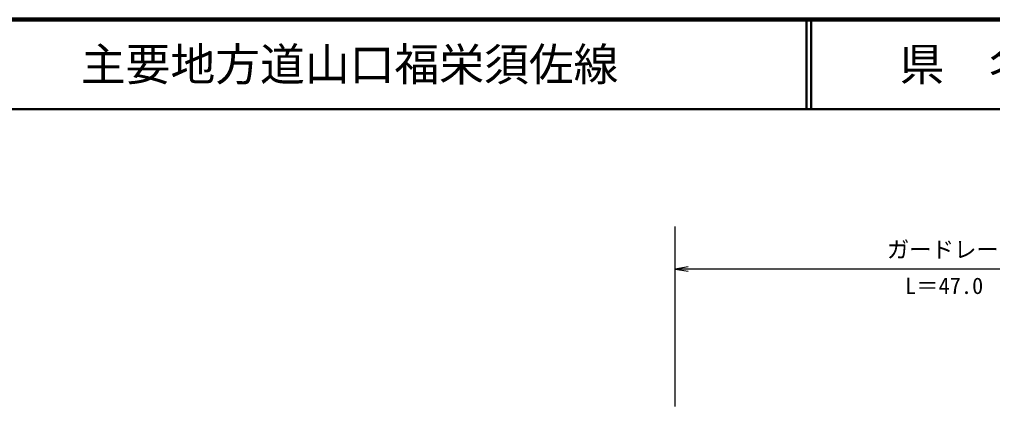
# Model space of a CAD drawing. Units: millimetres, scale not verified. Extents: x 40000 to 680000, y 20000 to 380000.
# Drawn here: x 209876 to 318508, y 336855 to 380000 of the extents above; entities that cross this region are included whole.
import ezdxf
from ezdxf.enums import TextEntityAlignment as Align

# ---------------------------------------------------------------- set-up
doc = ezdxf.new("R2010")
doc.units = ezdxf.units.MM
doc.header["$LTSCALE"] = 1000
for name, color, linetype, lineweight in [('M-STR-STR3', 7, 'Continuous', 25), ('M-TTL', 2, 'Continuous', 140), ('M-TTL-LINE', 7, 'Continuous', 50)]:
    doc.layers.add(name, color=color, linetype=linetype, lineweight=lineweight)
doc.layers.add('M-TTL-TXT', color=7, linetype='Continuous')
doc.styles.add('ＭＳ ゴシック', font='')
doc.styles.get('ＭＳ ゴシック').set_extended_font_data('MS Gothic')

# ---------------------------------------------------------------- blocks, each defined once
blk = doc.blocks.new('open_arrow')
at = {"color": 0, "linetype": 'Continuous', "lineweight": -2}
blk.add_lwpolyline([(7.5, 1.25), (0, 0), (7.5, -1.25)], dxfattribs=at)

msp = doc.modelspace()

# ---------------------------------------------------------------- linework, layer by layer
at = {"layer": 'M-STR-STR3'}
for p, q in [((283082, 336855), (283082, 356938)), ((339420, 352182), (283082, 352182))]:
    msp.add_line(p, q, dxfattribs=at)
at = {"layer": 'M-TTL'}
msp.add_line((680000, 380000), (40000, 380000), dxfattribs=at)
at = {"layer": 'M-TTL-LINE'}
for p, q in [((297750, 380000), (297750, 370000)), ((298250, 380000), (298250, 370000)), ((40000, 370000), (680000, 370000))]:
    msp.add_line(p, q, dxfattribs=at)

# ---------------------------------------------------------------- block references
at = {"layer": 'M-STR-STR3', "xscale": 193, "yscale": 193}
msp.add_blockref('open_arrow', (283082, 352182), dxfattribs=at)

# ---------------------------------------------------------------- texts
at = {"layer": 'M-STR-STR3', "style": 'ＭＳ ゴシック'}
for s, p in [('ガードレール', (306706, 352890)), ('L＝47.0', (308736, 348849))]:
    msp.add_text(s, height=1833, dxfattribs=at).set_placement(p, align=Align.BOTTOM_LEFT)
at = {"layer": 'M-TTL-TXT', "style": 'ＭＳ ゴシック'}
msp.add_text('主要地方道山口福栄須佐線', height=3666, dxfattribs=at).set_placement((216734, 375000), align=Align.MIDDLE_LEFT)
msp.add_text('県\u3000名', height=3666, dxfattribs=at).set_placement((315625, 375000), align=Align.MIDDLE_CENTER)

doc.saveas('drawing.dxf')
